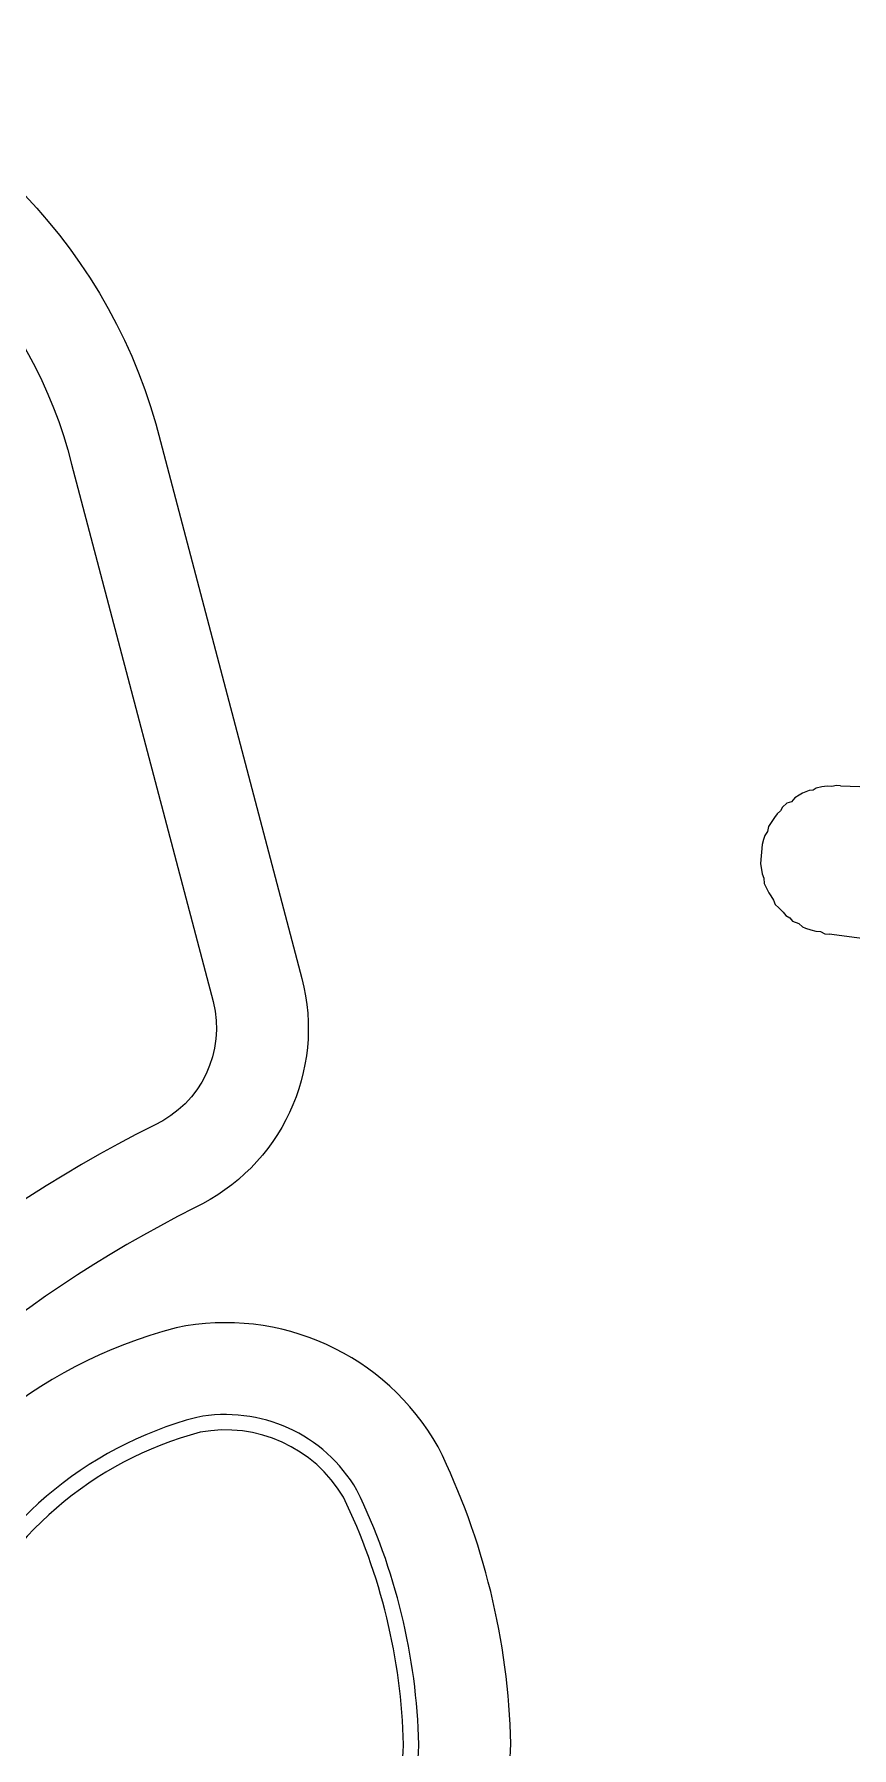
# Model space of a CAD drawing. Extents: x 741 to 1339, y 725 to 848.
# Drawn here: x 1106.558 to 1106.825, y 786.189 to 786.749 of the extents above; entities that cross this region are included whole.
import ezdxf

# ---------------------------------------------------------------- set-up
doc = ezdxf.new("R2010")
doc.units = 0
doc.header["$MEASUREMENT"] = 0
doc.linetypes.add('CONTINU', pattern=[0])
for name, color, linetype in [('Lay Out', 31, 'CONTINUOUS'), ('PAREDES', 7, 'CONTINUOUS'), ('PENA-008', 8, 'CONTINUOUS')]:
    doc.layers.add(name, color=color, linetype=linetype)

# ---------------------------------------------------------------- blocks, each defined once
blk = doc.blocks.new('A$C12870BC7')
at = {"layer": 'Lay Out', "linetype": 'CONTINU', "ltscale": 0.6}
for p, q in [((0.89611, 0.77281), (0.8917, 0.7684)), ((0.89758, 0.77376), (0.89611, 0.77281)), ((0.89879, 0.77445), (0.89758, 0.77376)), ((0.90026, 0.77488), (0.89879, 0.77445)), ((0.90156, 0.77584), (0.90026, 0.77488)), ((0.90303, 0.77627), (0.90156, 0.77584)), ((0.90493, 0.77679), (0.90303, 0.77627)), ((0.9064, 0.77722), (0.90493, 0.77679)), ((0.90778, 0.77722), (0.9064, 0.77722)), ((0.90917, 0.77774), (0.90778, 0.77722)), ((0.91107, 0.77774), (0.90917, 0.77774)), ((0.91254, 0.77713), (0.91107, 0.77774)), ((0.91418, 0.77739), (0.91254, 0.77713)), ((0.91583, 0.77713), (0.91418, 0.77739)), ((0.91704, 0.77696), (0.91583, 0.77713)), ((0.9192, 0.77618), (0.91704, 0.77696)), ((0.92032, 0.7754), (0.9192, 0.77618)), ((0.92153, 0.77523), (0.92032, 0.7754)), ((0.92318, 0.77445), (0.92153, 0.77523)), ((0.92465, 0.7735), (0.92318, 0.77445)), ((0.92577, 0.77238), (0.92465, 0.7735)), ((0.92707, 0.7716), (0.92577, 0.77238)), ((0.8917, 0.7684), (0.88988, 0.76555)), ((0.92802, 0.77065), (0.92707, 0.7716)), ((0.92802, 0.77065), (0.94155, 0.75833)), ((0.88798, 0.76122), (0.88755, 0.75941)), ((0.88841, 0.76269), (0.88798, 0.76122)), ((0.88945, 0.76408), (0.88841, 0.76269)), ((0.88988, 0.76555), (0.88945, 0.76408)), ((0.88712, 0.75655), (0.8866, 0.75517)), ((0.88738, 0.75819), (0.88712, 0.75655)), ((0.88755, 0.75941), (0.88738, 0.75819)), ((0.8866, 0.75517), (0.88686, 0.75352)), ((0.88686, 0.75352), (0.88694, 0.75154)), ((0.88694, 0.75154), (0.88694, 0.75015)), ((0.88694, 0.75015), (0.88738, 0.74868)), ((0.88738, 0.74868), (0.88738, 0.7473)), ((0.88738, 0.7473), (0.88841, 0.7454)), ((0.88841, 0.7454), (0.88867, 0.74375)), ((0.88867, 0.74375), (0.8891, 0.7428)), ((0.8891, 0.7428), (0.89006, 0.74133)), ((0.89006, 0.74133), (0.89101, 0.73986)), ((0.89101, 0.73986), (0.89213, 0.73874)), ((0.89213, 0.73874), (0.89274, 0.73727)), ((0.89274, 0.73727), (0.89369, 0.73632)), ((0.90589, 0.72268), (0.89369, 0.73632))]:
    blk.add_line(p, q, dxfattribs=at)
for points in [[(0.48256, 0.80326, -0.359792), (0.40723, 0.83731), (0.32818, 1.00055, -0.264781), (0.33785, 1.17779, -0.471291), (0.82292, 1.17779, -0.264781), (0.8326, 1.00055), (0.75354, 0.83731, -0.359792), (0.67822, 0.80326, 0.123434), (0.47908, 0.80242)], [(0.76495, 1.19409, -0.042141), (0.79863, 1.16008, -0.261992), (0.80568, 1.0138), (0.72658, 0.85046, -0.361829), (0.68581, 0.83229, 0.123292), (0.47232, 0.83165, -0.339963), (0.4342, 0.85046), (0.35509, 1.0138, -0.261992), (0.36215, 1.16008, -0.042746), (0.39635, 1.19454, -0.042746)]]:
    blk.add_lwpolyline(points, format="xyb", dxfattribs=at)
for points in [[(0.51265, 0.77741, 0.340159), (0.473, 0.6922, 0.109507), (0.51808, 0.60314, 0.456342), (0.64269, 0.60314, 0.109507), (0.68778, 0.6922, 0.326615), (0.64812, 0.77741, 0.232243)], [(0.52621, 0.75065, 0.335798), (0.50218, 0.69916, 0.108316), (0.541, 0.62251, 0.451928), (0.61978, 0.62251, 0.10782), (0.65849, 0.69878, 0.318721), (0.63422, 0.75082, 0.229844)], [(0.52847, 0.74619, 0.334592), (0.50705, 0.70031, 0.108056), (0.54481, 0.62575, 0.450767), (0.61596, 0.62575, 0.107451), (0.65361, 0.69985, 0.316581), (0.63189, 0.74639, 0.22928)]]:
    blk.add_lwpolyline(points, format="xyb", close=True, dxfattribs=at)
blk = doc.blocks.new('Layout')
at = {"layer": 'PENA-008', "color": 7, "ltscale": 0.2, "rotation": 40.58562502596172}
blk.add_blockref('A$C12870BC7', (1160.88017, 500.55789), dxfattribs=at)

msp = doc.modelspace()

# ---------------------------------------------------------------- block references
at = {"layer": 'PAREDES', "color": 7, "lineweight": 0}
msp.add_blockref('Layout', (-54.26272, 284.75654), dxfattribs=at)

doc.saveas('drawing.dxf')
